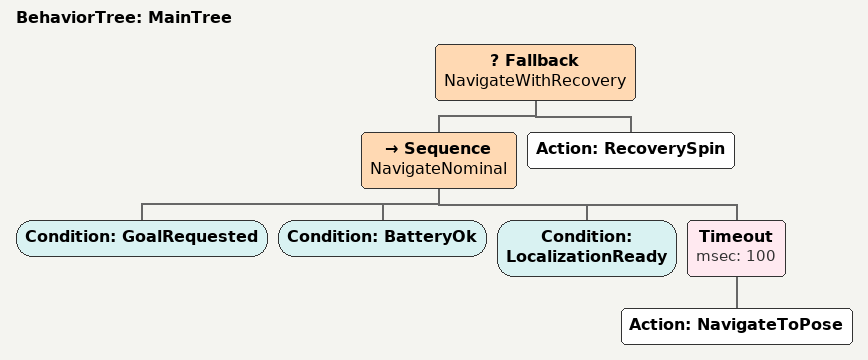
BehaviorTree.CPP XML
<root main_tree_to_execute="MainTree">
  <BehaviorTree ID="MainTree">
    <Fallback name="NavigateWithRecovery">
      <Sequence name="NavigateNominal">
        <Condition ID="GoalRequested"/>
        <Condition ID="BatteryOk"/>
        <Condition ID="LocalizationReady"/>
        <Timeout msec="100">
          <Action ID="NavigateToPose"/>
        </Timeout>
      </Sequence>
      <Action ID="RecoverySpin"/>
    </Fallback>
  </BehaviorTree>
</root>
